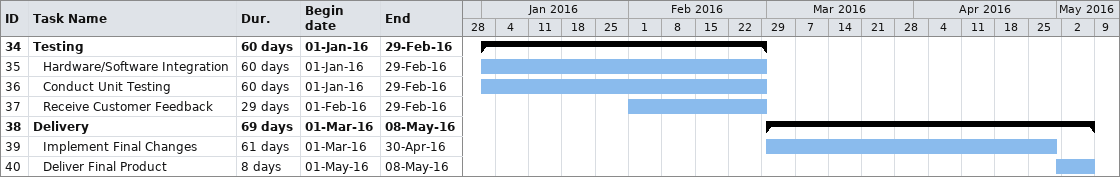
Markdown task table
| ID | Level | Task | Duration | Start | Finish |
|---|---|---|---|---|---|
| 34 | 1 | **Testing** | 60d | 2016-01-01 | 2016-02-29 |
| 35 | 2 | Hardware/Software Integration | 60d | 2016-01-01 | 2016-02-29 |
| 36 | 2 | Conduct Unit Testing | 60d | 2016-01-01 | 2016-02-29 |
| 37 | 2 | Receive Customer Feedback | 29d | 2016-02-01 | 2016-02-29 |
| 38 | 1 | **Delivery** | 69d | 2016-03-01 | 2016-05-08 |
| 39 | 2 | Implement Final Changes | 61d | 2016-03-01 | 2016-04-30 |
| 40 | 2 | Deliver Final Product | 8d | 2016-05-01 | 2016-05-08 |
